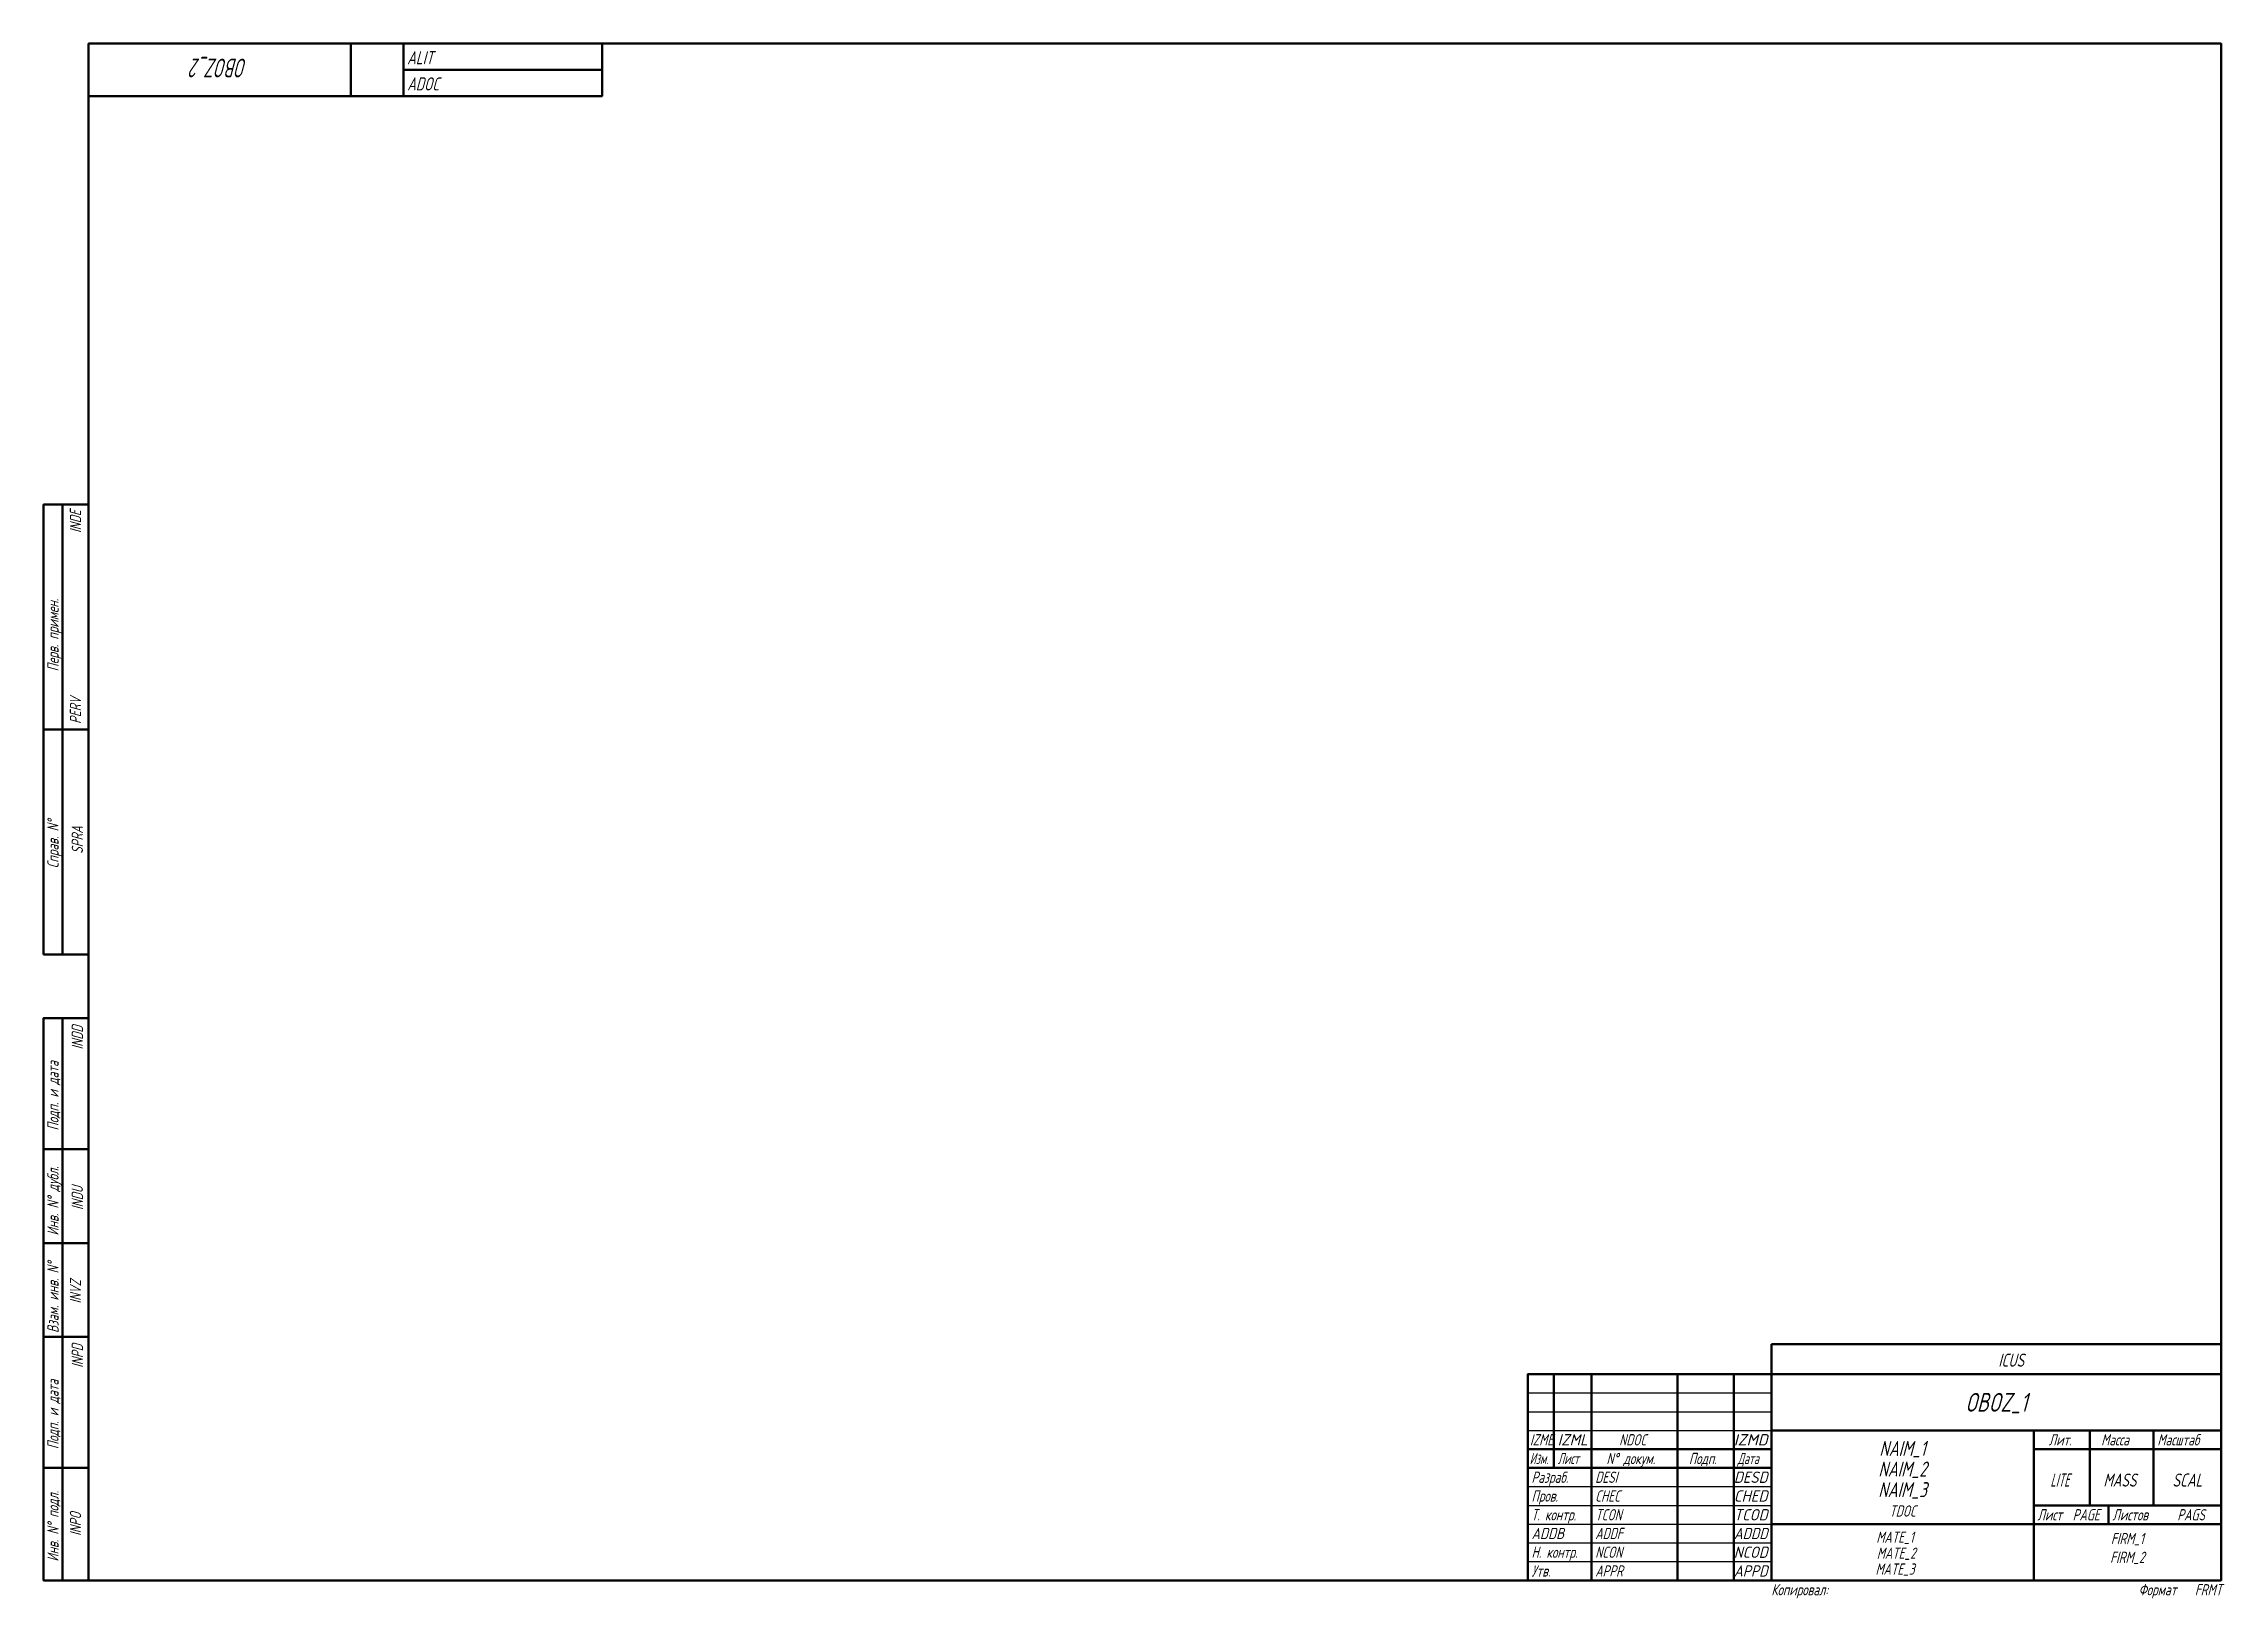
# Model space of a CAD drawing. Header units: millimetres. Extents: x -396 to 186, y -5 to 410.
import ezdxf
from ezdxf.enums import TextEntityAlignment as Align

# ---------------------------------------------------------------- set-up
doc = ezdxf.new("R2010")
doc.units = ezdxf.units.MM
for name, color, linetype, lineweight in [('AM_5', 3, 'Continuous', 25), ('AM_6', 2, 'Continuous', 35), ('AM_BOR', 7, 'Continuous', 50)]:
    doc.layers.add(name, color=color, linetype=linetype, lineweight=lineweight)
doc.styles.get("Standard").update_dxf_attribs({"font": 'simplex.shx', "width": 0.7, "oblique": 15, "height": 3})

msp = doc.modelspace()

# ---------------------------------------------------------------- linework, layer by layer
at = {"layer": 'AM_5'}
for p, q in [((0, 50), (65, 50)), ((0, 45), (65, 45)), ((0, 40), (65, 40)), ((0, 25), (65, 25)), ((0, 20), (65, 20)), ((0, 15), (65, 15)), ((0, 10), (65, 10)), ((0, 5), (65, 5))]:
    msp.add_line(p, q, dxfattribs=at)
at = {"layer": 'AM_BOR', "color": 5}
for p, q in [((-391, 150), (-391, 0)), ((-384, 115), (-396, 115)), ((-384, 90), (-396, 90)), ((-384, 65), (-396, 65)), ((-384, 30), (-396, 30))]:
    msp.add_line(p, q, dxfattribs=at)
for points in [[(-384, 0), (185, 0), (185, 410), (-384, 410)], [(-384, 410), (-314, 410), (-314, 396), (-384, 396)], [(-314, 410), (-300, 410), (-300, 396), (-314, 396)], [(-300, 410), (-247, 410), (-247, 403), (-300, 403)], [(-300, 403), (-247, 403), (-247, 396), (-300, 396)], [(-396, 227), (-391, 227), (-391, 287), (-396, 287)], [(-391, 227), (-384, 227), (-384, 287), (-391, 287)], [(-396, 167), (-391, 167), (-391, 227), (-396, 227)], [(-391, 167), (-384, 167), (-384, 227), (-391, 227)], [(-384, 0), (-396, 0), (-396, 150), (-384, 150)], [(65, 63), (185, 63), (185, 55), (65, 55)], [(0, 0), (185, 0), (185, 55), (0, 55)], [(0, 30), (7, 30), (7, 55), (0, 55)], [(17, 0), (40, 0), (40, 55), (17, 55)], [(55, 0), (65, 0), (65, 55), (55, 55)], [(65, 55), (185, 55), (185, 40), (65, 40)], [(0, 30), (65, 30), (65, 35), (0, 35)], [(135, 35), (150, 35), (150, 40), (135, 40)], [(135, 35), (150, 35), (150, 20), (135, 20)], [(150, 35), (167, 35), (167, 40), (150, 40)], [(150, 20), (167, 20), (167, 35), (150, 35)], [(167, 35), (185, 35), (185, 40), (167, 40)], [(135, 15), (155, 15), (155, 20), (135, 20)], [(155, 20), (185, 20), (185, 15), (155, 15)], [(65, 0), (135, 0), (135, 15), (65, 15)]]:
    msp.add_lwpolyline(points, close=True, dxfattribs=at)

# ---------------------------------------------------------------- texts
at = {"layer": 'AM_6', "oblique": 15, "width": 0.7}
for s, p in [('Перв. примен.', (-392, 242.5)), ('Справ. N°', (-392, 190))]:
    msp.add_text(s, height=3, rotation=90, dxfattribs=at).set_placement(p)
at = {"layer": 'AM_6', "color": 2, "oblique": 15, "width": 0.7}
for s, p in [('Подп. и дата', (-392, 120)), ('Инв. N° дубл.', (-392, 92)), ('Взам. инв. N°', (-392, 66)), ('Подп. и дата', (-392, 35)), ('Инв. N° подл.', (-392, 5))]:
    msp.add_text(s, height=3, rotation=90, dxfattribs=at).set_placement(p)
at = {"layer": 'AM_6', "color": 2, "oblique": 15}
for s, width, p in [('Лит.', 0.7, (139, 36)), ('Масса', 0.7, (153, 36)), ('Масштаб', 0.7, (168, 36)), ('Изм.', 0.6, (0.5, 31)), ('Лист', 0.6, (8, 31)), ('N° докум.', 0.7, (21, 31)), ('Подп.', 0.7, (43, 31)), ('Дата', 0.6, (56, 31)), ('Разраб.', 0.7, (1, 26)), ('Пров.', 0.7, (1, 21)), ('Т. контр.', 0.7, (1, 16)), ('Лист', 0.7, (136, 16)), ('Листов', 0.7, (156, 16)), ('Н. контр.', 0.7, (1, 6)), ('Утв.', 0.7, (1, 1)), ('Копировал:', 0.7, (65, -4)), ('Формат', 0.7, (163, -4))]:
    msp.add_text(s, height=3, dxfattribs=dict(at, width=width)).set_placement(p)
for tag, p, s, height, width in [('ALIT', (-299, 404.5), '', 3.5, 0.7), ('ADOC', (-299, 397.5), '', 3.5, 0.7), ('DESI', (18, 26), '', 3, 0.7), ('CHEC', (18, 21), '', 3, 0.7), ('TCON', (18, 16), '', 3, 0.7), ('ADDB', (1, 11), '', 3, 0.8), ('ADDF', (18, 11), '', 3, 0.7), ('NCON', (18, 6), '', 3, 0.7), ('FRMT', (178, -4), 'A2', 3, 0.7)]:
    msp.add_attdef(tag, p, s, height=height, dxfattribs=dict(at, width=width))
for tag, height, rotation, width, p in [('OBOZ_2', 5, 180, 0.6, (-349, 406)), ('SPRA', 3, 90, 0.7, (-385.5, 197.5)), ('INDU', 3, 90, 0.7, (-385.5, 102)), ('INVZ', 3, 90, 0.7, (-386, 77)), ('INPO', 3, 90, 0.7, (-386, 15))]:
    msp.add_attdef(tag, text='', height=height, rotation=rotation, dxfattribs=dict(at, width=width)).set_placement(p, align=Align.CENTER)
at = {"layer": 'AM_6', "color": 2, "oblique": 15, "width": 0.7}
for tag, p in [('INDE', (-386, 285.5)), ('INDD', (-385.5, 148)), ('INPD', (-385.5, 63))]:
    msp.add_attdef(tag, text='', height=3, rotation=90, dxfattribs=at).set_placement(p, align=Align.RIGHT)
msp.add_attdef('PERV', (-386, 228.5), '', height=3, rotation=90, dxfattribs=at)
at = {"layer": 'AM_6', "color": 2, "oblique": 15}
for tag, height, width, p in [('ICUS', 3.5, 0.7, (129, 57)), ('OBOZ_1', 5, 0.7, (125, 45)), ('IZME', 3, 0.7, (3.68, 36)), ('NDOC', 3, 0.7, (28, 36)), ('LITE', 3.5, 0.55, (142, 25)), ('MASS', 3.5, 0.7, (158, 25)), ('SCAL', 3.5, 0.7, (176, 25)), ('PAGE', 3, 0.7, (149, 16)), ('PAGS', 3, 0.7, (177, 16))]:
    msp.add_attdef(tag, text='', height=height, dxfattribs=dict(at, width=width)).set_placement(p, align=Align.CENTER)
for tag, width, p, p2 in [('IZML', 0.875, (8, 36), (16, 36)), ('IZMD', 0.954545, (55, 36), (64, 36)), ('DESD', 0.851351, (55, 26), (64, 26)), ('CHED', 0.828947, (55, 21), (64, 21)), ('TCOD', 0.84, (55, 16), (64, 16)), ('ADDD', 0.807692, (55, 11), (64, 11)), ('NCOD', 0.797468, (55, 6), (64, 6)), ('APPD', 0.807692, (55, 1), (64, 1))]:
    msp.add_attdef(tag, text='', height=3, dxfattribs=dict(at, width=width)).set_placement(p, p2, align=Align.FIT)
at = {"layer": 'AM_6', "color": 2, "oblique": 15, "width": 0.7}
for tag, height, p in [('NAIM_1', 4, (100, 35)), ('NAIM_2', 4, (100, 29.5)), ('NAIM_3', 4, (100, 24)), ('TDOC', 3, (100, 18.5)), ('FIRM_1', 3, (160, 11)), ('FIRM_2', 3, (160, 6))]:
    msp.add_attdef(tag, text='', height=height, dxfattribs=at).set_placement(p, align=Align.MIDDLE)
for tag, p in [('MATE_1', (98, 11.5)), ('MATE_2', (98.32, 7.25)), ('MATE_3', (98, 3))]:
    msp.add_attdef(tag, text='', height=3, dxfattribs=at).set_placement(p, align=Align.MIDDLE_CENTER)
at = {"layer": 'AM_6', "color": 2, "oblique": 15, "width": 0.7, "flags": 8}
msp.add_attdef('APPR', (18, 1), '', height=3, dxfattribs=at)

doc.saveas('drawing.dxf')
